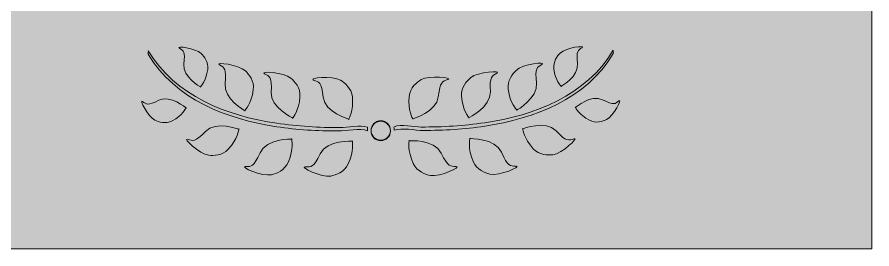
# Model space of a CAD drawing. Header units: inches. Extents: x 1 to 1682, y -780 to 2.
# Drawn here: x 732.9 to 1096, y -780 to -681.7 of the extents above; entities that cross this region are included whole.
import ezdxf

# ---------------------------------------------------------------- set-up
doc = ezdxf.new("R2010")
doc.units = ezdxf.units.IN
doc.header["$MEASUREMENT"] = 0
doc.layers.add('Layer 1', color=7, linetype='Continuous')

# ---------------------------------------------------------------- blocks, each defined once
blk = doc.blocks.new('block 51')
at = {"layer": 'Layer 1', "true_color": 0x77aca6}
h = blk.add_hatch(color=123, dxfattribs=at)
h.dxf.hatch_style = 2
edge = h.paths.add_edge_path()
edge.add_spline(control_points=[(891.5, -730), (891.5, -732.27), (889.66, -734.11), (887.38, -734.11), (885.11, -734.11), (883.27, -732.27), (883.27, -730), (883.27, -727.72), (885.11, -725.87), (887.38, -725.87), (889.66, -725.87), (891.5, -727.72), (891.5, -730)], knot_values=[0, 0, 0, 0, 1, 1, 1, 2, 2, 2, 3, 3, 3, 4, 4, 4, 4], degree=3, periodic=1)
at = {"layer": 'Layer 1', "lineweight": 0}
blk.add_open_spline([(891.5, -730), (891.5, -732.27), (889.66, -734.11), (887.38, -734.11), (885.11, -734.11), (883.27, -732.27), (883.27, -730), (883.27, -727.72), (885.11, -725.87), (887.38, -725.87), (889.66, -725.87), (891.5, -727.72), (891.5, -730)], degree=3, knots=[0, 0, 0, 0, 1, 1, 1, 2, 2, 2, 3, 3, 3, 4, 4, 4, 4], dxfattribs=at)
blk = doc.blocks.new('block 50')
at = {"layer": 'Layer 1'}
blk.add_blockref('block 51', (0, 0), dxfattribs=at)
blk = doc.blocks.new('block 53')
at = {"layer": 'Layer 1', "true_color": 0x77aca6}
h = blk.add_hatch(color=123, dxfattribs=at)
h.dxf.hatch_style = 2
edge = h.paths.add_edge_path()
edge.add_spline(control_points=[(861.7, -739.63), (858.74, -745.63), (857.85, -745.23), (855.29, -745.23), (852.73, -745.22), (862.26, -749.86), (866.25, -749.09), (868.31, -748.69), (871.92, -747.47), (873.57, -743.99), (876.21, -738.44), (875.28, -734.56), (875.34, -734.34), (875.51, -733.81), (875.34, -734.34), (875.34, -734.34), (875.34, -734.34), (864.66, -733.62), (861.7, -739.63)], knot_values=[0, 0, 0, 0, 1, 1, 1, 2, 2, 2, 3, 3, 3, 4, 4, 4, 5, 5, 5, 6, 6, 6, 6], degree=3, periodic=1)
at = {"layer": 'Layer 1', "lineweight": 0}
blk.add_open_spline([(861.7, -739.63), (858.74, -745.63), (857.85, -745.23), (855.29, -745.23), (852.73, -745.22), (862.26, -749.86), (866.25, -749.09), (868.31, -748.69), (871.92, -747.47), (873.57, -743.99), (876.21, -738.44), (875.28, -734.56), (875.34, -734.34), (875.51, -733.81), (875.34, -734.34), (875.34, -734.34), (875.34, -734.34), (864.66, -733.62), (861.7, -739.63)], degree=3, knots=[0, 0, 0, 0, 1, 1, 1, 2, 2, 2, 3, 3, 3, 4, 4, 4, 5, 5, 5, 6, 6, 6, 6], dxfattribs=at)
blk = doc.blocks.new('block 52')
at = {"layer": 'Layer 1'}
blk.add_blockref('block 53', (0, 0), dxfattribs=at)
blk = doc.blocks.new('block 55')
at = {"layer": 'Layer 1', "true_color": 0x77aca6}
h = blk.add_hatch(color=123, dxfattribs=at)
h.dxf.hatch_style = 2
edge = h.paths.add_edge_path()
edge.add_spline(control_points=[(836.11, -739.25), (833.39, -745.35), (832.48, -744.99), (829.93, -745.09), (827.37, -745.19), (837.07, -749.46), (841.03, -748.52), (843.07, -748.04), (846.63, -746.68), (848.14, -743.14), (850.56, -737.48), (849.48, -733.64), (849.53, -733.42), (849.68, -732.89), (849.53, -733.42), (849.53, -733.42), (849.53, -733.42), (838.83, -733.13), (836.11, -739.25)], knot_values=[0, 0, 0, 0, 1, 1, 1, 2, 2, 2, 3, 3, 3, 4, 4, 4, 5, 5, 5, 6, 6, 6, 6], degree=3, periodic=1)
at = {"layer": 'Layer 1', "lineweight": 0}
blk.add_open_spline([(836.11, -739.25), (833.39, -745.35), (832.48, -744.99), (829.93, -745.09), (827.37, -745.19), (837.07, -749.46), (841.03, -748.52), (843.07, -748.04), (846.63, -746.68), (848.14, -743.14), (850.56, -737.48), (849.48, -733.64), (849.53, -733.42), (849.68, -732.89), (849.53, -733.42), (849.53, -733.42), (849.53, -733.42), (838.83, -733.13), (836.11, -739.25)], degree=3, knots=[0, 0, 0, 0, 1, 1, 1, 2, 2, 2, 3, 3, 3, 4, 4, 4, 5, 5, 5, 6, 6, 6, 6], dxfattribs=at)
blk = doc.blocks.new('block 54')
at = {"layer": 'Layer 1'}
blk.add_blockref('block 55', (0, 0), dxfattribs=at)
blk = doc.blocks.new('block 57')
at = {"layer": 'Layer 1', "true_color": 0x77aca6}
h = blk.add_hatch(color=123, dxfattribs=at)
h.dxf.hatch_style = 2
edge = h.paths.add_edge_path()
edge.add_spline(control_points=[(812.9, -730.19), (808.38, -734.88), (807.68, -734.24), (805.31, -733.49), (802.94, -732.73), (810.41, -739.84), (814.34, -740.29), (816.36, -740.53), (820.07, -740.46), (822.62, -737.72), (826.7, -733.35), (826.98, -729.49), (827.1, -729.3), (827.41, -728.85), (827.1, -729.3), (827.1, -729.3), (827.1, -729.3), (817.41, -725.49), (812.9, -730.19)], knot_values=[0, 0, 0, 0, 1, 1, 1, 2, 2, 2, 3, 3, 3, 4, 4, 4, 5, 5, 5, 6, 6, 6, 6], degree=3, periodic=1)
at = {"layer": 'Layer 1', "lineweight": 0}
blk.add_open_spline([(812.9, -730.19), (808.38, -734.88), (807.68, -734.24), (805.31, -733.49), (802.94, -732.73), (810.41, -739.84), (814.34, -740.29), (816.36, -740.53), (820.07, -740.46), (822.62, -737.72), (826.7, -733.35), (826.98, -729.49), (827.1, -729.3), (827.41, -728.85), (827.1, -729.3), (827.1, -729.3), (827.1, -729.3), (817.41, -725.49), (812.9, -730.19)], degree=3, knots=[0, 0, 0, 0, 1, 1, 1, 2, 2, 2, 3, 3, 3, 4, 4, 4, 5, 5, 5, 6, 6, 6, 6], dxfattribs=at)
blk = doc.blocks.new('block 56')
at = {"layer": 'Layer 1'}
blk.add_blockref('block 57', (0, 0), dxfattribs=at)
blk = doc.blocks.new('block 59')
at = {"layer": 'Layer 1', "true_color": 0x77aca6}
h = blk.add_hatch(color=123, dxfattribs=at)
h.dxf.hatch_style = 2
edge = h.paths.add_edge_path()
edge.add_spline(control_points=[(821.24, -709.88), (821.95, -703.41), (821.01, -703.28), (818.92, -701.94), (816.82, -700.6), (827.06, -701.78), (829.92, -704.51), (831.4, -705.92), (833.72, -708.8), (833.25, -712.52), (832.51, -718.46), (829.71, -721.15), (829.65, -721.36), (829.5, -721.88), (829.65, -721.36), (829.65, -721.36), (829.65, -721.36), (820.52, -716.36), (821.24, -709.88)], knot_values=[0, 0, 0, 0, 1, 1, 1, 2, 2, 2, 3, 3, 3, 4, 4, 4, 5, 5, 5, 6, 6, 6, 6], degree=3, periodic=1)
at = {"layer": 'Layer 1', "lineweight": 0}
blk.add_open_spline([(821.24, -709.88), (821.95, -703.41), (821.01, -703.28), (818.92, -701.94), (816.82, -700.6), (827.06, -701.78), (829.92, -704.51), (831.4, -705.92), (833.72, -708.8), (833.25, -712.52), (832.51, -718.46), (829.71, -721.15), (829.65, -721.36), (829.5, -721.88), (829.65, -721.36), (829.65, -721.36), (829.65, -721.36), (820.52, -716.36), (821.24, -709.88)], degree=3, knots=[0, 0, 0, 0, 1, 1, 1, 2, 2, 2, 3, 3, 3, 4, 4, 4, 5, 5, 5, 6, 6, 6, 6], dxfattribs=at)
blk = doc.blocks.new('block 58')
at = {"layer": 'Layer 1'}
blk.add_blockref('block 59', (0, 0), dxfattribs=at)
blk = doc.blocks.new('block 61')
at = {"layer": 'Layer 1', "true_color": 0x77aca6}
h = blk.add_hatch(color=123, dxfattribs=at)
h.dxf.hatch_style = 2
edge = h.paths.add_edge_path()
edge.add_spline(control_points=[(803.78, -701.6), (804.42, -696.16), (803.62, -696.04), (801.87, -694.9), (800.12, -693.77), (808.72, -694.82), (811.11, -697.12), (812.36, -698.31), (814.29, -700.75), (813.88, -703.87), (813.22, -708.86), (810.86, -711.12), (810.8, -711.29), (810.67, -711.73), (810.8, -711.29), (810.8, -711.29), (810.8, -711.29), (803.15, -707.03), (803.78, -701.6)], knot_values=[0, 0, 0, 0, 1, 1, 1, 2, 2, 2, 3, 3, 3, 4, 4, 4, 5, 5, 5, 6, 6, 6, 6], degree=3, periodic=1)
at = {"layer": 'Layer 1', "lineweight": 0}
blk.add_open_spline([(803.78, -701.6), (804.42, -696.16), (803.62, -696.04), (801.87, -694.9), (800.12, -693.77), (808.72, -694.82), (811.11, -697.12), (812.36, -698.31), (814.29, -700.75), (813.88, -703.87), (813.22, -708.86), (810.86, -711.12), (810.8, -711.29), (810.67, -711.73), (810.8, -711.29), (810.8, -711.29), (810.8, -711.29), (803.15, -707.03), (803.78, -701.6)], degree=3, knots=[0, 0, 0, 0, 1, 1, 1, 2, 2, 2, 3, 3, 3, 4, 4, 4, 5, 5, 5, 6, 6, 6, 6], dxfattribs=at)
blk = doc.blocks.new('block 60')
at = {"layer": 'Layer 1'}
blk.add_blockref('block 61', (0, 0), dxfattribs=at)
blk = doc.blocks.new('block 63')
at = {"layer": 'Layer 1', "true_color": 0x77aca6}
h = blk.add_hatch(color=123, dxfattribs=at)
h.dxf.hatch_style = 2
edge = h.paths.add_edge_path()
edge.add_spline(control_points=[(793.18, -716.96), (788.29, -719.42), (787.9, -718.72), (786.23, -717.46), (784.57, -716.2), (788.5, -723.93), (791.49, -725.39), (793.03, -726.13), (795.99, -727.12), (798.78, -725.67), (803.25, -723.33), (804.54, -720.34), (804.69, -720.24), (805.06, -719.97), (804.69, -720.24), (804.69, -720.24), (804.69, -720.24), (798.07, -714.5), (793.18, -716.96)], knot_values=[0, 0, 0, 0, 1, 1, 1, 2, 2, 2, 3, 3, 3, 4, 4, 4, 5, 5, 5, 6, 6, 6, 6], degree=3, periodic=1)
at = {"layer": 'Layer 1', "lineweight": 0}
blk.add_open_spline([(793.18, -716.96), (788.29, -719.42), (787.9, -718.72), (786.23, -717.46), (784.57, -716.2), (788.5, -723.93), (791.49, -725.39), (793.03, -726.13), (795.99, -727.12), (798.78, -725.67), (803.25, -723.33), (804.54, -720.34), (804.69, -720.24), (805.06, -719.97), (804.69, -720.24), (804.69, -720.24), (804.69, -720.24), (798.07, -714.5), (793.18, -716.96)], degree=3, knots=[0, 0, 0, 0, 1, 1, 1, 2, 2, 2, 3, 3, 3, 4, 4, 4, 5, 5, 5, 6, 6, 6, 6], dxfattribs=at)
blk = doc.blocks.new('block 62')
at = {"layer": 'Layer 1'}
blk.add_blockref('block 63', (0, 0), dxfattribs=at)
blk = doc.blocks.new('block 65')
at = {"layer": 'Layer 1', "true_color": 0x77aca6}
h = blk.add_hatch(color=123, dxfattribs=at)
h.dxf.hatch_style = 2
edge = h.paths.add_edge_path()
edge.add_spline(control_points=[(862.94, -715.66), (862.19, -709.16), (861.22, -709.24), (858.87, -708.4), (856.52, -707.57), (866.81, -706.41), (870.24, -708.43), (872.01, -709.48), (874.94, -711.78), (875.33, -715.53), (875.94, -721.51), (873.81, -724.8), (873.8, -725.01), (873.77, -725.56), (873.8, -725.01), (873.8, -725.01), (873.8, -725.01), (863.71, -722.17), (862.94, -715.66)], knot_values=[0, 0, 0, 0, 1, 1, 1, 2, 2, 2, 3, 3, 3, 4, 4, 4, 5, 5, 5, 6, 6, 6, 6], degree=3, periodic=1)
at = {"layer": 'Layer 1', "lineweight": 0}
blk.add_open_spline([(862.94, -715.66), (862.19, -709.16), (861.22, -709.24), (858.87, -708.4), (856.52, -707.57), (866.81, -706.41), (870.24, -708.43), (872.01, -709.48), (874.94, -711.78), (875.33, -715.53), (875.94, -721.51), (873.81, -724.8), (873.8, -725.01), (873.77, -725.56), (873.8, -725.01), (873.8, -725.01), (873.8, -725.01), (863.71, -722.17), (862.94, -715.66)], degree=3, knots=[0, 0, 0, 0, 1, 1, 1, 2, 2, 2, 3, 3, 3, 4, 4, 4, 5, 5, 5, 6, 6, 6, 6], dxfattribs=at)
blk = doc.blocks.new('block 64')
at = {"layer": 'Layer 1'}
blk.add_blockref('block 65', (0, 0), dxfattribs=at)
blk = doc.blocks.new('block 67')
at = {"layer": 'Layer 1', "true_color": 0x77aca6}
h = blk.add_hatch(color=123, dxfattribs=at)
h.dxf.hatch_style = 2
edge = h.paths.add_edge_path()
edge.add_spline(control_points=[(840.85, -713.54), (841.17, -707), (840.22, -706.92), (838.02, -705.69), (835.84, -704.48), (846.19, -705.05), (849.23, -707.61), (850.82, -708.93), (853.32, -711.7), (853.08, -715.45), (852.69, -721.45), (850.05, -724.34), (850, -724.54), (849.89, -725.08), (850, -724.54), (850, -724.54), (850, -724.54), (840.52, -720.08), (840.85, -713.54)], knot_values=[0, 0, 0, 0, 1, 1, 1, 2, 2, 2, 3, 3, 3, 4, 4, 4, 5, 5, 5, 6, 6, 6, 6], degree=3, periodic=1)
at = {"layer": 'Layer 1', "lineweight": 0}
blk.add_open_spline([(840.85, -713.54), (841.17, -707), (840.22, -706.92), (838.02, -705.69), (835.84, -704.48), (846.19, -705.05), (849.23, -707.61), (850.82, -708.93), (853.32, -711.7), (853.08, -715.45), (852.69, -721.45), (850.05, -724.34), (850, -724.54), (849.89, -725.08), (850, -724.54), (850, -724.54), (850, -724.54), (840.52, -720.08), (840.85, -713.54)], degree=3, knots=[0, 0, 0, 0, 1, 1, 1, 2, 2, 2, 3, 3, 3, 4, 4, 4, 5, 5, 5, 6, 6, 6, 6], dxfattribs=at)
blk = doc.blocks.new('block 66')
at = {"layer": 'Layer 1'}
blk.add_blockref('block 67', (0, 0), dxfattribs=at)
blk = doc.blocks.new('block 70')
at = {"layer": 'Layer 1', "true_color": 0x77aca6}
h = blk.add_hatch(color=123, dxfattribs=at)
h.dxf.hatch_style = 2
edge = h.paths.add_edge_path()
edge.add_spline(control_points=[(881.73, -728.42), (878.75, -727.26), (873.29, -728.51), (870.17, -728.53), (861.15, -728.57), (852.12, -728.02), (843.19, -726.71), (822, -723.61), (800.07, -715.15), (788.63, -695.94), (788.84, -696.3), (788.42, -697.04), (788.63, -697.4), (800.14, -716.72), (821.97, -724.88), (843.19, -728.17), (851.84, -729.51), (860.61, -729.97), (869.35, -729.99), (872.7, -730), (878.54, -728.63), (881.73, -729.88), (881.57, -729.82), (881.91, -728.49), (881.73, -728.42), (881.73, -728.42), (881.73, -728.42), (881.73, -728.42)], knot_values=[0, 0, 0, 0, 1, 1, 1, 2, 2, 2, 3, 3, 3, 4, 4, 4, 5, 5, 5, 6, 6, 6, 7, 7, 7, 8, 8, 8, 9, 9, 9, 9], degree=3, periodic=1)
at = {"layer": 'Layer 1', "lineweight": 0}
blk.add_open_spline([(881.73, -728.42), (878.75, -727.26), (873.29, -728.51), (870.17, -728.53), (861.15, -728.57), (852.12, -728.02), (843.19, -726.71), (822, -723.61), (800.07, -715.15), (788.63, -695.94), (788.84, -696.3), (788.42, -697.04), (788.63, -697.4), (800.14, -716.72), (821.97, -724.88), (843.19, -728.17), (851.84, -729.51), (860.61, -729.97), (869.35, -729.99), (872.7, -730), (878.54, -728.63), (881.73, -729.88), (881.57, -729.82), (881.91, -728.49), (881.73, -728.42), (881.73, -728.42), (881.73, -728.42), (881.73, -728.42)], degree=3, knots=[0, 0, 0, 0, 1, 1, 1, 2, 2, 2, 3, 3, 3, 4, 4, 4, 5, 5, 5, 6, 6, 6, 7, 7, 7, 8, 8, 8, 9, 9, 9, 9], dxfattribs=at)
blk = doc.blocks.new('block 69')
at = {"layer": 'Layer 1'}
blk.add_blockref('block 70', (0, 0), dxfattribs=at)
blk = doc.blocks.new('block 68')
at = {"layer": 'Layer 1'}
blk.add_blockref('block 69', (0, 0), dxfattribs=at)
blk = doc.blocks.new('block 49')
at = {"layer": 'Layer 1'}
for name in ['block 68', 'block 60', 'block 58', 'block 66', 'block 64', 'block 62', 'block 56', 'block 50', 'block 54', 'block 52']:
    blk.add_blockref(name, (0, 0), dxfattribs=at)
blk = doc.blocks.new('block 73')
at = {"layer": 'Layer 1', "true_color": 0x77aca6}
h = blk.add_hatch(color=123, dxfattribs=at)
h.dxf.hatch_style = 2
edge = h.paths.add_edge_path()
edge.add_spline(control_points=[(883.27, -729.78), (883.27, -732.05), (885.11, -733.89), (887.39, -733.89), (889.66, -733.89), (891.5, -732.05), (891.5, -729.78), (891.5, -727.5), (889.66, -725.65), (887.39, -725.65), (885.11, -725.65), (883.27, -727.5), (883.27, -729.78)], knot_values=[0, 0, 0, 0, 1, 1, 1, 2, 2, 2, 3, 3, 3, 4, 4, 4, 4], degree=3, periodic=1)
at = {"layer": 'Layer 1', "lineweight": 0}
blk.add_open_spline([(883.27, -729.78), (883.27, -732.05), (885.11, -733.89), (887.39, -733.89), (889.66, -733.89), (891.5, -732.05), (891.5, -729.78), (891.5, -727.5), (889.66, -725.65), (887.39, -725.65), (885.11, -725.65), (883.27, -727.5), (883.27, -729.78)], degree=3, knots=[0, 0, 0, 0, 1, 1, 1, 2, 2, 2, 3, 3, 3, 4, 4, 4, 4], dxfattribs=at)
blk = doc.blocks.new('block 72')
at = {"layer": 'Layer 1'}
blk.add_blockref('block 73', (0, 0), dxfattribs=at)
blk = doc.blocks.new('block 75')
at = {"layer": 'Layer 1', "true_color": 0x77aca6}
h = blk.add_hatch(color=123, dxfattribs=at)
h.dxf.hatch_style = 2
edge = h.paths.add_edge_path()
edge.add_spline(control_points=[(913.07, -739.41), (916.04, -745.41), (916.93, -745.01), (919.48, -745.01), (922.04, -745.01), (912.52, -749.65), (908.53, -748.87), (906.47, -748.47), (902.85, -747.25), (901.21, -743.78), (898.57, -738.22), (899.49, -734.34), (899.43, -734.13), (899.27, -733.59), (899.43, -734.13), (899.43, -734.13), (899.43, -734.13), (910.12, -733.4), (913.07, -739.41)], knot_values=[0, 0, 0, 0, 1, 1, 1, 2, 2, 2, 3, 3, 3, 4, 4, 4, 5, 5, 5, 6, 6, 6, 6], degree=3, periodic=1)
at = {"layer": 'Layer 1', "lineweight": 0}
blk.add_open_spline([(913.07, -739.41), (916.04, -745.41), (916.93, -745.01), (919.48, -745.01), (922.04, -745.01), (912.52, -749.65), (908.53, -748.87), (906.47, -748.47), (902.85, -747.25), (901.21, -743.78), (898.57, -738.22), (899.49, -734.34), (899.43, -734.13), (899.27, -733.59), (899.43, -734.13), (899.43, -734.13), (899.43, -734.13), (910.12, -733.4), (913.07, -739.41)], degree=3, knots=[0, 0, 0, 0, 1, 1, 1, 2, 2, 2, 3, 3, 3, 4, 4, 4, 5, 5, 5, 6, 6, 6, 6], dxfattribs=at)
blk = doc.blocks.new('block 74')
at = {"layer": 'Layer 1'}
blk.add_blockref('block 75', (0, 0), dxfattribs=at)
blk = doc.blocks.new('block 77')
at = {"layer": 'Layer 1', "true_color": 0x77aca6}
h = blk.add_hatch(color=123, dxfattribs=at)
h.dxf.hatch_style = 2
edge = h.paths.add_edge_path()
edge.add_spline(control_points=[(938.67, -739.03), (941.39, -745.14), (942.29, -744.77), (944.85, -744.88), (947.4, -744.97), (937.7, -749.24), (933.75, -748.3), (931.7, -747.82), (928.14, -746.46), (926.63, -742.93), (924.21, -737.26), (925.3, -733.42), (925.24, -733.21), (925.1, -732.67), (925.24, -733.21), (925.24, -733.21), (925.24, -733.21), (935.95, -732.91), (938.67, -739.03)], knot_values=[0, 0, 0, 0, 1, 1, 1, 2, 2, 2, 3, 3, 3, 4, 4, 4, 5, 5, 5, 6, 6, 6, 6], degree=3, periodic=1)
at = {"layer": 'Layer 1', "lineweight": 0}
blk.add_open_spline([(938.67, -739.03), (941.39, -745.14), (942.29, -744.77), (944.85, -744.88), (947.4, -744.97), (937.7, -749.24), (933.75, -748.3), (931.7, -747.82), (928.14, -746.46), (926.63, -742.93), (924.21, -737.26), (925.3, -733.42), (925.24, -733.21), (925.1, -732.67), (925.24, -733.21), (925.24, -733.21), (925.24, -733.21), (935.95, -732.91), (938.67, -739.03)], degree=3, knots=[0, 0, 0, 0, 1, 1, 1, 2, 2, 2, 3, 3, 3, 4, 4, 4, 5, 5, 5, 6, 6, 6, 6], dxfattribs=at)
blk = doc.blocks.new('block 76')
at = {"layer": 'Layer 1'}
blk.add_blockref('block 77', (0, 0), dxfattribs=at)
blk = doc.blocks.new('block 79')
at = {"layer": 'Layer 1', "true_color": 0x77aca6}
h = blk.add_hatch(color=123, dxfattribs=at)
h.dxf.hatch_style = 2
edge = h.paths.add_edge_path()
edge.add_spline(control_points=[(961.87, -729.96), (966.39, -734.66), (967.1, -734.03), (969.46, -733.27), (971.83, -732.51), (964.37, -739.62), (960.44, -740.07), (958.41, -740.3), (954.71, -740.24), (952.17, -737.5), (948.08, -733.13), (947.79, -729.27), (947.67, -729.09), (947.36, -728.63), (947.67, -729.09), (947.67, -729.09), (947.67, -729.09), (957.37, -725.27), (961.87, -729.96)], knot_values=[0, 0, 0, 0, 1, 1, 1, 2, 2, 2, 3, 3, 3, 4, 4, 4, 5, 5, 5, 6, 6, 6, 6], degree=3, periodic=1)
at = {"layer": 'Layer 1', "lineweight": 0}
blk.add_open_spline([(961.87, -729.96), (966.39, -734.66), (967.1, -734.03), (969.46, -733.27), (971.83, -732.51), (964.37, -739.62), (960.44, -740.07), (958.41, -740.3), (954.71, -740.24), (952.17, -737.5), (948.08, -733.13), (947.79, -729.27), (947.67, -729.09), (947.36, -728.63), (947.67, -729.09), (947.67, -729.09), (947.67, -729.09), (957.37, -725.27), (961.87, -729.96)], degree=3, knots=[0, 0, 0, 0, 1, 1, 1, 2, 2, 2, 3, 3, 3, 4, 4, 4, 5, 5, 5, 6, 6, 6, 6], dxfattribs=at)
blk = doc.blocks.new('block 78')
at = {"layer": 'Layer 1'}
blk.add_blockref('block 79', (0, 0), dxfattribs=at)
blk = doc.blocks.new('block 81')
at = {"layer": 'Layer 1', "true_color": 0x77aca6}
h = blk.add_hatch(color=123, dxfattribs=at)
h.dxf.hatch_style = 2
edge = h.paths.add_edge_path()
edge.add_spline(control_points=[(953.53, -709.67), (952.82, -703.2), (953.76, -703.05), (955.85, -701.72), (957.95, -700.38), (947.72, -701.56), (944.85, -704.29), (943.38, -705.7), (941.05, -708.59), (941.52, -712.3), (942.27, -718.24), (945.06, -720.93), (945.12, -721.14), (945.27, -721.66), (945.12, -721.14), (945.12, -721.14), (945.12, -721.14), (954.25, -716.13), (953.53, -709.67)], knot_values=[0, 0, 0, 0, 1, 1, 1, 2, 2, 2, 3, 3, 3, 4, 4, 4, 5, 5, 5, 6, 6, 6, 6], degree=3, periodic=1)
at = {"layer": 'Layer 1', "lineweight": 0}
blk.add_open_spline([(953.53, -709.67), (952.82, -703.2), (953.76, -703.05), (955.85, -701.72), (957.95, -700.38), (947.72, -701.56), (944.85, -704.29), (943.38, -705.7), (941.05, -708.59), (941.52, -712.3), (942.27, -718.24), (945.06, -720.93), (945.12, -721.14), (945.27, -721.66), (945.12, -721.14), (945.12, -721.14), (945.12, -721.14), (954.25, -716.13), (953.53, -709.67)], degree=3, knots=[0, 0, 0, 0, 1, 1, 1, 2, 2, 2, 3, 3, 3, 4, 4, 4, 5, 5, 5, 6, 6, 6, 6], dxfattribs=at)
blk = doc.blocks.new('block 80')
at = {"layer": 'Layer 1'}
blk.add_blockref('block 81', (0, 0), dxfattribs=at)
blk = doc.blocks.new('block 83')
at = {"layer": 'Layer 1', "true_color": 0x77aca6}
h = blk.add_hatch(color=123, dxfattribs=at)
h.dxf.hatch_style = 2
edge = h.paths.add_edge_path()
edge.add_spline(control_points=[(971, -701.38), (970.36, -695.94), (971.15, -695.82), (972.91, -694.68), (974.66, -693.55), (966.06, -694.6), (963.67, -696.9), (962.43, -698.09), (960.49, -700.54), (960.9, -703.66), (961.56, -708.65), (963.92, -710.89), (963.97, -711.07), (964.11, -711.51), (963.97, -711.07), (963.97, -711.07), (963.97, -711.07), (971.63, -706.81), (971, -701.38)], knot_values=[0, 0, 0, 0, 1, 1, 1, 2, 2, 2, 3, 3, 3, 4, 4, 4, 5, 5, 5, 6, 6, 6, 6], degree=3, periodic=1)
at = {"layer": 'Layer 1', "lineweight": 0}
blk.add_open_spline([(971, -701.38), (970.36, -695.94), (971.15, -695.82), (972.91, -694.68), (974.66, -693.55), (966.06, -694.6), (963.67, -696.9), (962.43, -698.09), (960.49, -700.54), (960.9, -703.66), (961.56, -708.65), (963.92, -710.89), (963.97, -711.07), (964.11, -711.51), (963.97, -711.07), (963.97, -711.07), (963.97, -711.07), (971.63, -706.81), (971, -701.38)], degree=3, knots=[0, 0, 0, 0, 1, 1, 1, 2, 2, 2, 3, 3, 3, 4, 4, 4, 5, 5, 5, 6, 6, 6, 6], dxfattribs=at)
blk = doc.blocks.new('block 82')
at = {"layer": 'Layer 1'}
blk.add_blockref('block 83', (0, 0), dxfattribs=at)
blk = doc.blocks.new('block 85')
at = {"layer": 'Layer 1', "true_color": 0x77aca6}
h = blk.add_hatch(color=123, dxfattribs=at)
h.dxf.hatch_style = 2
edge = h.paths.add_edge_path()
edge.add_spline(control_points=[(981.6, -716.75), (986.49, -719.21), (986.88, -718.51), (988.54, -717.24), (990.21, -715.99), (986.28, -723.71), (983.29, -725.17), (981.75, -725.92), (978.79, -726.91), (975.99, -725.45), (971.53, -723.11), (970.23, -720.13), (970.09, -720.02), (969.71, -719.75), (970.09, -720.02), (970.09, -720.02), (970.09, -720.02), (976.7, -714.29), (981.6, -716.75)], knot_values=[0, 0, 0, 0, 1, 1, 1, 2, 2, 2, 3, 3, 3, 4, 4, 4, 5, 5, 5, 6, 6, 6, 6], degree=3, periodic=1)
at = {"layer": 'Layer 1', "lineweight": 0}
blk.add_open_spline([(981.6, -716.75), (986.49, -719.21), (986.88, -718.51), (988.54, -717.24), (990.21, -715.99), (986.28, -723.71), (983.29, -725.17), (981.75, -725.92), (978.79, -726.91), (975.99, -725.45), (971.53, -723.11), (970.23, -720.13), (970.09, -720.02), (969.71, -719.75), (970.09, -720.02), (970.09, -720.02), (970.09, -720.02), (976.7, -714.29), (981.6, -716.75)], degree=3, knots=[0, 0, 0, 0, 1, 1, 1, 2, 2, 2, 3, 3, 3, 4, 4, 4, 5, 5, 5, 6, 6, 6, 6], dxfattribs=at)
blk = doc.blocks.new('block 84')
at = {"layer": 'Layer 1'}
blk.add_blockref('block 85', (0, 0), dxfattribs=at)
blk = doc.blocks.new('block 87')
at = {"layer": 'Layer 1', "true_color": 0x77aca6}
h = blk.add_hatch(color=123, dxfattribs=at)
h.dxf.hatch_style = 2
edge = h.paths.add_edge_path()
edge.add_spline(control_points=[(911.83, -715.45), (912.59, -708.94), (913.55, -709.02), (915.91, -708.18), (918.26, -707.35), (907.97, -706.19), (904.54, -708.21), (902.77, -709.26), (899.83, -711.56), (899.45, -715.31), (898.84, -721.31), (900.97, -724.58), (900.97, -724.79), (901.01, -725.34), (900.97, -724.79), (900.97, -724.79), (900.97, -724.79), (911.07, -721.96), (911.83, -715.45)], knot_values=[0, 0, 0, 0, 1, 1, 1, 2, 2, 2, 3, 3, 3, 4, 4, 4, 5, 5, 5, 6, 6, 6, 6], degree=3, periodic=1)
at = {"layer": 'Layer 1', "lineweight": 0}
blk.add_open_spline([(911.83, -715.45), (912.59, -708.94), (913.55, -709.02), (915.91, -708.18), (918.26, -707.35), (907.97, -706.19), (904.54, -708.21), (902.77, -709.26), (899.83, -711.56), (899.45, -715.31), (898.84, -721.31), (900.97, -724.58), (900.97, -724.79), (901.01, -725.34), (900.97, -724.79), (900.97, -724.79), (900.97, -724.79), (911.07, -721.96), (911.83, -715.45)], degree=3, knots=[0, 0, 0, 0, 1, 1, 1, 2, 2, 2, 3, 3, 3, 4, 4, 4, 5, 5, 5, 6, 6, 6, 6], dxfattribs=at)
blk = doc.blocks.new('block 86')
at = {"layer": 'Layer 1'}
blk.add_blockref('block 87', (0, 0), dxfattribs=at)
blk = doc.blocks.new('block 89')
at = {"layer": 'Layer 1', "true_color": 0x77aca6}
h = blk.add_hatch(color=123, dxfattribs=at)
h.dxf.hatch_style = 2
edge = h.paths.add_edge_path()
edge.add_spline(control_points=[(933.93, -713.32), (933.6, -706.78), (934.56, -706.7), (936.75, -705.48), (938.94, -704.27), (928.58, -704.83), (925.54, -707.39), (923.97, -708.72), (921.46, -711.47), (921.7, -715.23), (922.09, -721.24), (924.72, -724.12), (924.77, -724.33), (924.89, -724.86), (924.77, -724.33), (924.77, -724.33), (924.77, -724.33), (934.25, -719.86), (933.93, -713.32)], knot_values=[0, 0, 0, 0, 1, 1, 1, 2, 2, 2, 3, 3, 3, 4, 4, 4, 5, 5, 5, 6, 6, 6, 6], degree=3, periodic=1)
at = {"layer": 'Layer 1', "lineweight": 0}
blk.add_open_spline([(933.93, -713.32), (933.6, -706.78), (934.56, -706.7), (936.75, -705.48), (938.94, -704.27), (928.58, -704.83), (925.54, -707.39), (923.97, -708.72), (921.46, -711.47), (921.7, -715.23), (922.09, -721.24), (924.72, -724.12), (924.77, -724.33), (924.89, -724.86), (924.77, -724.33), (924.77, -724.33), (924.77, -724.33), (934.25, -719.86), (933.93, -713.32)], degree=3, knots=[0, 0, 0, 0, 1, 1, 1, 2, 2, 2, 3, 3, 3, 4, 4, 4, 5, 5, 5, 6, 6, 6, 6], dxfattribs=at)
blk = doc.blocks.new('block 88')
at = {"layer": 'Layer 1'}
blk.add_blockref('block 89', (0, 0), dxfattribs=at)
blk = doc.blocks.new('block 92')
at = {"layer": 'Layer 1', "true_color": 0x77aca6}
h = blk.add_hatch(color=123, dxfattribs=at)
h.dxf.hatch_style = 2
edge = h.paths.add_edge_path()
edge.add_spline(control_points=[(893.05, -728.2), (896.02, -727.04), (901.48, -728.29), (904.6, -728.31), (913.63, -728.36), (922.65, -727.8), (931.58, -726.49), (952.77, -723.39), (974.71, -714.94), (986.15, -695.72), (985.93, -696.08), (986.35, -696.82), (986.15, -697.18), (974.64, -716.5), (952.81, -724.66), (931.58, -727.95), (922.94, -729.29), (914.17, -729.76), (905.43, -729.77), (902.08, -729.78), (896.23, -728.42), (893.05, -729.66), (893.2, -729.6), (892.87, -728.27), (893.05, -728.2), (893.05, -728.2), (893.05, -728.2), (893.05, -728.2)], knot_values=[0, 0, 0, 0, 1, 1, 1, 2, 2, 2, 3, 3, 3, 4, 4, 4, 5, 5, 5, 6, 6, 6, 7, 7, 7, 8, 8, 8, 9, 9, 9, 9], degree=3, periodic=1)
at = {"layer": 'Layer 1', "lineweight": 0}
blk.add_open_spline([(893.05, -728.2), (896.02, -727.04), (901.48, -728.29), (904.6, -728.31), (913.63, -728.36), (922.65, -727.8), (931.58, -726.49), (952.77, -723.39), (974.71, -714.94), (986.15, -695.72), (985.93, -696.08), (986.35, -696.82), (986.15, -697.18), (974.64, -716.5), (952.81, -724.66), (931.58, -727.95), (922.94, -729.29), (914.17, -729.76), (905.43, -729.77), (902.08, -729.78), (896.23, -728.42), (893.05, -729.66), (893.2, -729.6), (892.87, -728.27), (893.05, -728.2), (893.05, -728.2), (893.05, -728.2), (893.05, -728.2)], degree=3, knots=[0, 0, 0, 0, 1, 1, 1, 2, 2, 2, 3, 3, 3, 4, 4, 4, 5, 5, 5, 6, 6, 6, 7, 7, 7, 8, 8, 8, 9, 9, 9, 9], dxfattribs=at)
blk = doc.blocks.new('block 91')
at = {"layer": 'Layer 1'}
blk.add_blockref('block 92', (0, 0), dxfattribs=at)
blk = doc.blocks.new('block 90')
at = {"layer": 'Layer 1'}
blk.add_blockref('block 91', (0, 0), dxfattribs=at)
blk = doc.blocks.new('block 71')
at = {"layer": 'Layer 1'}
for name in ['block 90', 'block 82', 'block 80', 'block 88', 'block 86', 'block 84', 'block 72', 'block 78', 'block 74', 'block 76']:
    blk.add_blockref(name, (0, 0), dxfattribs=at)
blk = doc.blocks.new('block 48')
at = {"layer": 'Layer 1'}
for name in ['block 49', 'block 71']:
    blk.add_blockref(name, (0, 0), dxfattribs=at)
blk = doc.blocks.new('block 2')
at = {"layer": 'Layer 1', "true_color": 0xfff2da}
h = blk.add_hatch(color=7, dxfattribs=at)
h.dxf.hatch_style = 2
h.paths.add_polyline_path([(1096, -780), (1, -780), (1, -2), (1096, -2)])
at = {"layer": 'Layer 1', "lineweight": 0}
for points in [[(1096, -2), (1, -2), (1, -780), (1096, -780), (1096, -2)], [(1096, -780), (1, -780), (1, -2), (1096, -2), (1096, -780)]]:
    blk.add_lwpolyline(points, dxfattribs=at)
at = {"layer": 'Layer 1'}
blk.add_blockref('block 48', (0, 0), dxfattribs=at)

msp = doc.modelspace()

# ---------------------------------------------------------------- block references
at = {"layer": 'Layer 1'}
msp.add_blockref('block 2', (0, 0), dxfattribs=at)

doc.saveas('drawing.dxf')
